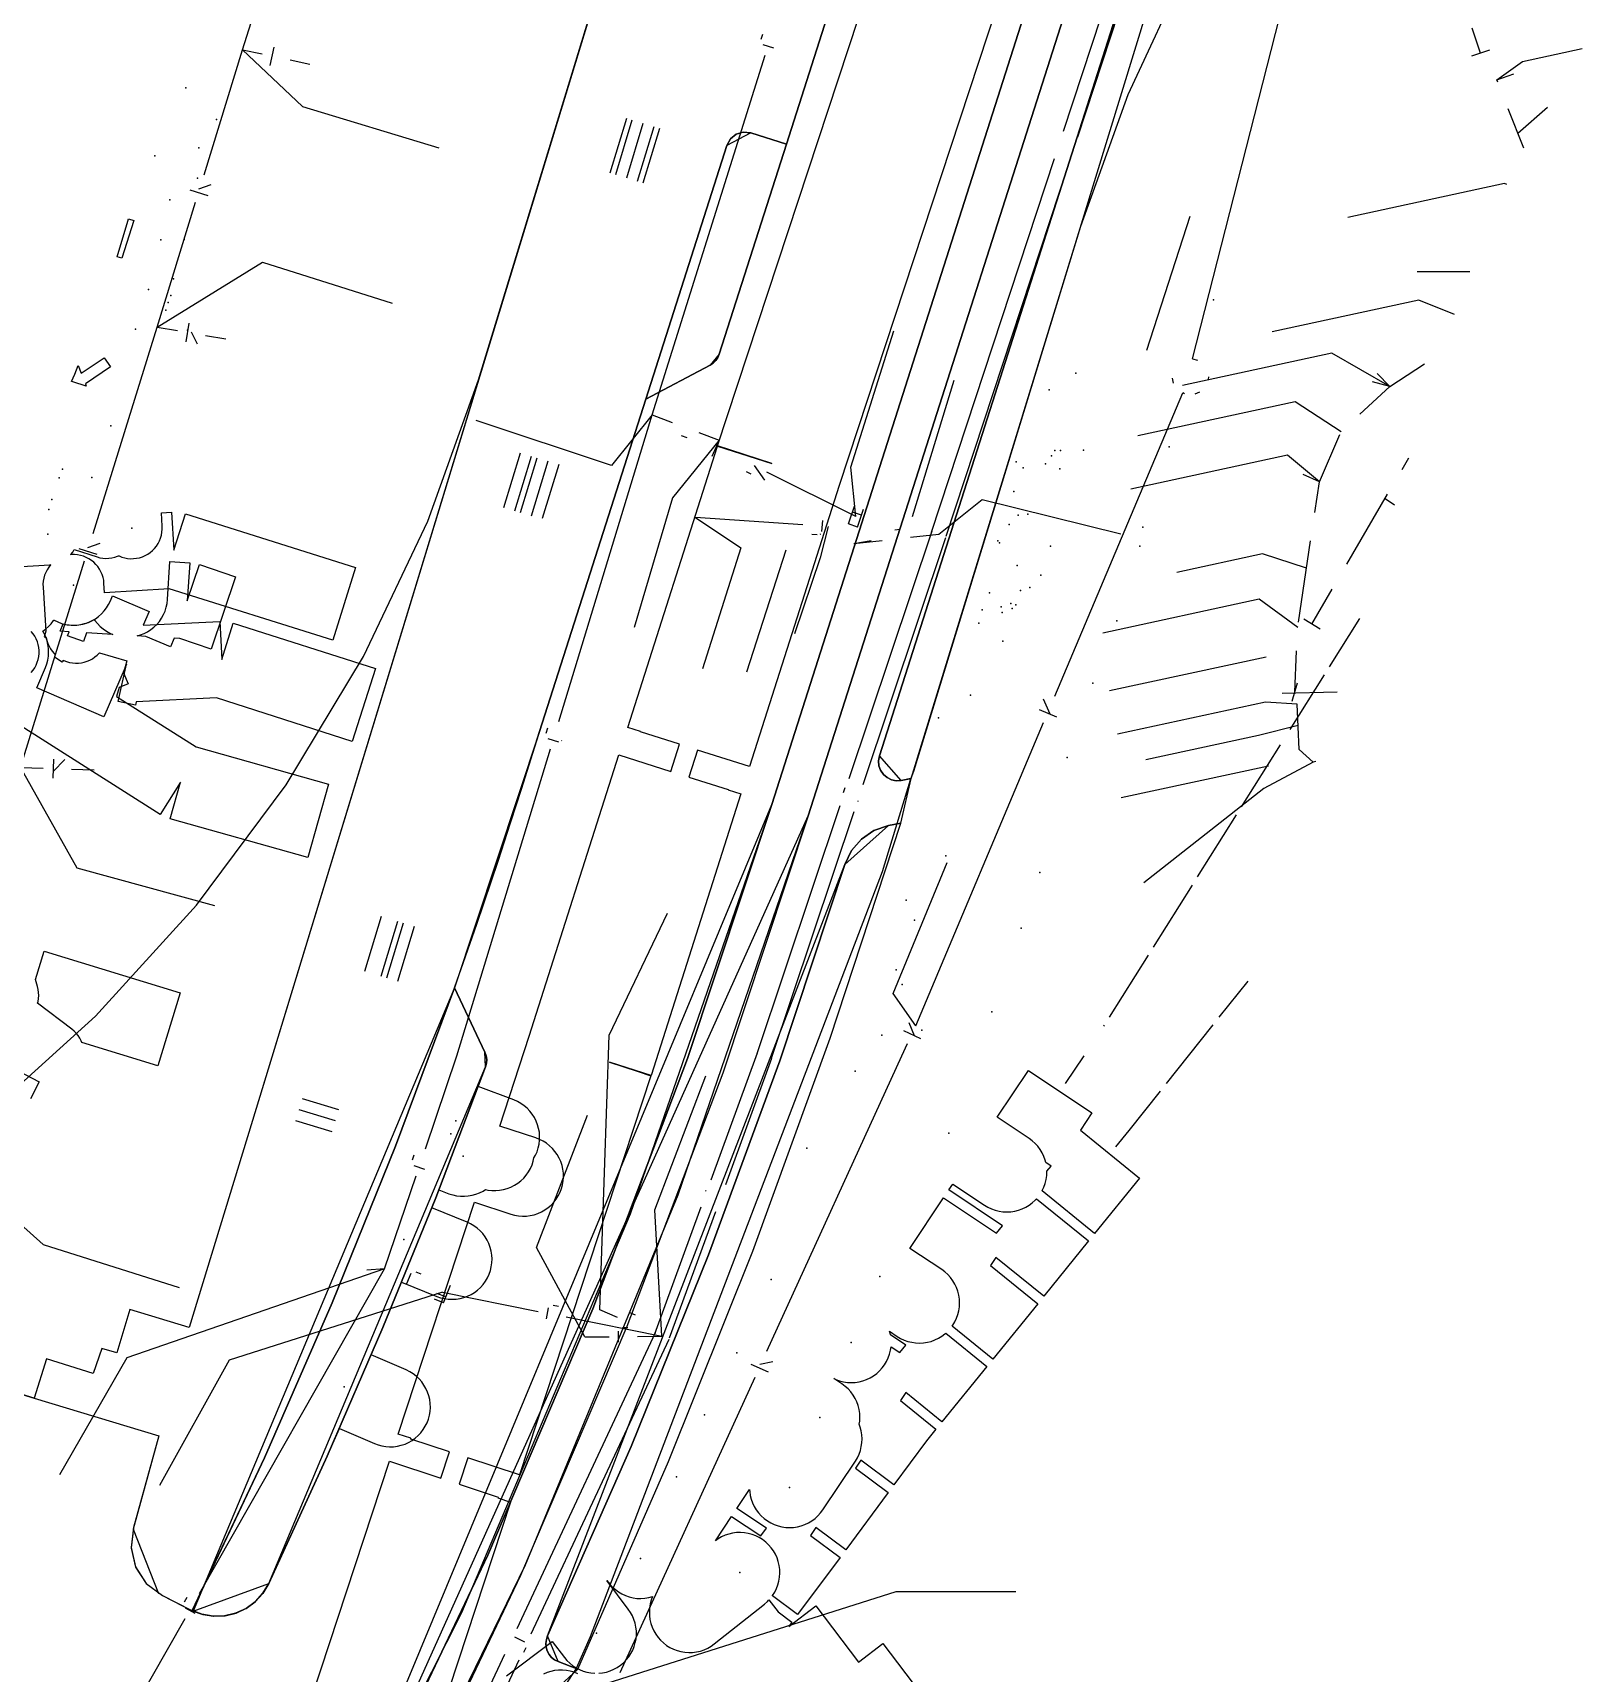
# Model space of a CAD drawing. Header units: metres. Extents: x -3782 to -2031, y 18790 to 19846.
# Drawn here: x -2180.8 to -2099.6, y 18967.6 to 19053.6 of the extents above; entities that cross this region are included whole.
import ezdxf

# ---------------------------------------------------------------- set-up
doc = ezdxf.new("R2010")
doc.units = ezdxf.units.M
for name, color, linetype in [('BOUNDARY', 7, 'Continuous'), ('CURB', 7, 'Continuous'), ('ELECTR_CABLE', 7, 'Continuous'), ('GAS', 7, 'Continuous'), ('GRASS', 7, 'Continuous'), ('GROUND', 7, 'Continuous'), ('HEAT', 7, 'Continuous'), ('ROAD', 7, 'Continuous'), ('SEWER', 7, 'Continuous'), ('SIDEWALK_PATH', 7, 'Continuous'), ('TREE', 7, 'Continuous'), ('WATER_PIPELINE', 7, 'Continuous')]:
    doc.layers.add(name, color=color, linetype=linetype)

msp = doc.modelspace()

# ---------------------------------------------------------------- linework, layer by layer
at = {"layer": 'BOUNDARY'}
for points in [[(-2201.227, 18966.322), (-2201.503, 18974.195), (-2201.52, 18974.398), (-2201.126, 18976.281), (-2198.765, 18985.338), (-2198.195, 18987.156), (-2196.37, 18988.126), (-2189.622, 18992.15), (-2183.302, 18996.817), (-2177.47, 19002.081), (-2172.182, 19007.892), (-2167.489, 19014.193), (-2163.438, 19020.925), (-2160.066, 19028.021), (-2157.406, 19035.414), (-2148.479, 19064.667)], [(-2120.292, 19057.011), (-2123.386, 19050.358), (-2125.857, 19043.45), (-2134.617, 19014.898), (-2134.784, 19014.434), (-2136.251, 19009.632), (-2151.561, 18969.554), (-2152.285, 18967.89), (-2152.91, 18966.963)]]:
    msp.add_lwpolyline(points, dxfattribs=at)
at = {"layer": 'CURB'}
for points in [[(-2166.608, 18954.059), (-2142.045, 19013.167), (-2124.015, 19069.583)], [(-2174.459, 18936.192), (-2140.137, 19012.567), (-2122.098, 19069.01)], [(-2134.73, 19014.531), (-2135.257, 19014.428), (-2136.402, 19015.713), (-2120.391, 19065.812), (-2117.33, 19069.366), (-2115.953, 19068.826), (-2115.853, 19068.563)], [(-2135.184, 19066.825), (-2141.273, 19047.774)], [(-2150.507, 19046.261), (-2149.638, 19049.133)], [(-2150.22, 19046.175), (-2149.351, 19049.046)], [(-2149.645, 19046.001), (-2148.776, 19048.872)], [(-2149.071, 19045.827), (-2148.202, 19048.698)], [(-2148.784, 19045.74), (-2147.915, 19048.611)], [(-2141.273, 19047.774), (-2143.143, 19048.355), (-2144.392, 19047.704), (-2148.641, 19034.41)], [(-2141.273, 19047.774), (-2144.791, 19036.766), (-2145.277, 19036.186), (-2148.641, 19034.41)], [(-2148.641, 19034.41), (-2154.209, 19016.988), (-2158.671, 19003.566)], [(-2155.218, 19031.582), (-2156.093, 19028.712)], [(-2154.644, 19031.41), (-2155.518, 19028.54)], [(-2154.356, 19031.323), (-2155.231, 19028.454)], [(-2153.782, 19031.15), (-2154.656, 19028.282)], [(-2153.208, 19030.975), (-2154.066, 19028.161)], [(-2152.21, 18967.854), (-2153.24, 18968.254), (-2153.786, 18969.603), (-2138.207, 19010.023), (-2135.928, 19012.065), (-2135.271, 19012.195)], [(-2163.364, 19004.44), (-2162.489, 19007.315)], [(-2162.503, 19004.178), (-2161.628, 19007.052)], [(-2162.217, 19004.091), (-2161.341, 19006.965)], [(-2161.643, 19003.916), (-2160.767, 19006.79)], [(-2158.671, 19003.566), (-2172.359, 18970.897)], [(-2168.397, 18972.342), (-2157.037, 18999.418), (-2157.072, 19000.192), (-2158.671, 19003.566)], [(-2166.653, 18997.764), (-2164.74, 18997.181)], [(-2167.003, 18996.616), (-2165.09, 18996.033)], [(-2166.828, 18997.19), (-2164.915, 18996.607)], [(-2180.7, 18982.061), (-2174.16, 18980.081)], [(-2174.16, 18980.081), (-2175.509, 18975.186), (-2174.174, 18971.824)], [(-2172.359, 18970.897), (-2168.397, 18972.342)]]:
    msp.add_lwpolyline(points, dxfattribs=at)
at = {"layer": 'ELECTR_CABLE'}
for points in [[(-2104.906, 19052.53), (-2105.338, 19053.841)], [(-2104.431, 19052.686), (-2105.381, 19052.374)], [(-2102.699, 19052.107), (-2099.576, 19052.781)], [(-2104.041, 19051.138), (-2102.699, 19052.107)], [(-2104.041, 19051.138), (-2103.165, 19051.462)], [(-2103.995, 19051.021), (-2104.041, 19051.138)], [(-2102.634, 19047.552), (-2103.447, 19049.625)], [(-2102.942, 19048.337), (-2101.4, 19049.71)], [(-2103.643, 19045.704), (-2111.85, 19043.93)], [(-2103.518, 19045.651), (-2103.643, 19045.704)], [(-2105.467, 19041.07), (-2108.226, 19041.07)], [(-2108.135, 19039.59), (-2115.822, 19037.929)], [(-2106.264, 19038.844), (-2108.135, 19039.59)], [(-2112.69, 19036.821), (-2120.516, 19035.13)], [(-2109.662, 19035.078), (-2112.69, 19036.821)], [(-2109.662, 19035.078), (-2107.834, 19036.258)], [(-2109.662, 19035.078), (-2110.567, 19035.31)], [(-2109.662, 19035.078), (-2110.317, 19035.744)], [(-2111.231, 19033.613), (-2109.662, 19035.078)], [(-2114.609, 19034.26), (-2122.865, 19032.477)], [(-2112.206, 19032.703), (-2114.609, 19034.26)], [(-2113.349, 19030.08), (-2112.272, 19032.551)], [(-2115.016, 19031.467), (-2123.223, 19029.694)], [(-2113.349, 19030.08), (-2115.016, 19031.467)], [(-2109.014, 19030.72), (-2108.653, 19031.34)], [(-2113.349, 19030.08), (-2114.201, 19030.464)], [(-2113.588, 19028.471), (-2113.349, 19030.08)], [(-2111.914, 19025.753), (-2109.771, 19029.425)], [(-2109.897, 19029.208), (-2109.409, 19028.875)], [(-2114.444, 19022.713), (-2113.809, 19026.987)], [(-2116.332, 19026.301), (-2120.824, 19025.33)], [(-2114.022, 19025.555), (-2116.332, 19026.301)], [(-2113.741, 19022.622), (-2112.67, 19024.458)], [(-2116.495, 19023.919), (-2124.702, 19022.146)], [(-2114.485, 19022.437), (-2116.495, 19023.919)], [(-2113.315, 19022.361), (-2114.168, 19022.883)], [(-2111.238, 19022.915), (-2112.826, 19020.386)], [(-2116.129, 19020.893), (-2124.343, 19019.119)], [(-2114.631, 19019.058), (-2114.538, 19021.217)], [(-2113.092, 19019.963), (-2114.89, 19017.099)], [(-2112.423, 19019.051), (-2115.298, 19018.975)], [(-2114.768, 19018.577), (-2114.494, 19019.539)], [(-2116.163, 19018.533), (-2123.926, 19016.855)], [(-2114.503, 19018.425), (-2116.163, 19018.533)], [(-2114.409, 19016.048), (-2114.503, 19018.425)], [(-2114.459, 19017.3), (-2116.544, 19016.777)], [(-2116.544, 19016.777), (-2122.443, 19015.503)], [(-2115.398, 19016.291), (-2117.439, 19013.042)], [(-2113.669, 19015.387), (-2114.409, 19016.048)], [(-2113.539, 19015.415), (-2113.669, 19015.387)], [(-2116.012, 19015.181), (-2123.735, 19013.512)], [(-2113.669, 19015.387), (-2116.251, 19014.01)], [(-2116.251, 19014.01), (-2122.539, 19009.054)], [(-2117.705, 19012.619), (-2119.745, 19009.37)], [(-2120.011, 19008.946), (-2122.052, 19005.697)], [(-2122.318, 19005.274), (-2124.358, 19002.025)], [(-2118.597, 19002.016), (-2117.085, 19003.915)], [(-2124.624, 19001.602), (-2124.651, 19001.559)], [(-2120.203, 19000), (-2118.909, 19001.625)], [(-2126.652, 18998.539), (-2125.68, 19000)], [(-2121.366, 18998.539), (-2120.203, 19000)], [(-2123.321, 18996.084), (-2121.677, 18998.148)], [(-2124.012, 18995.233), (-2123.321, 18996.084)], [(-2151.111, 18967.642), (-2150.906, 18967.665), (-2150.705, 18967.707), (-2150.508, 18967.768), (-2150.318, 18967.849), (-2150.137, 18967.948), (-2149.967, 18968.064), (-2149.809, 18968.196), (-2149.665, 18968.343), (-2149.536, 18968.504), (-2149.423, 18968.676), (-2149.327, 18968.859), (-2149.25, 18969.05), (-2149.192, 18969.248), (-2149.154, 18969.45), (-2149.136, 18969.655), (-2149.137, 18969.861), (-2149.16, 18970.066), (-2149.202, 18970.268), (-2149.263, 18970.465), (-2149.344, 18970.654), (-2149.443, 18970.835), (-2149.559, 18971.006), (-2150.691, 18972.502), (-2150.532, 18972.312), (-2150.392, 18972.161), (-2150.237, 18972.024), (-2150.071, 18971.903), (-2149.893, 18971.799), (-2149.706, 18971.713), (-2149.511, 18971.645), (-2149.311, 18971.597), (-2149.106, 18971.569), (-2148.9, 18971.561), (-2148.695, 18971.573), (-2148.491, 18971.605), (-2148.292, 18971.658), (-2148.286, 18971.66), (-2148.356, 18971.473), (-2148.41, 18971.274), (-2148.443, 18971.07), (-2148.457, 18970.865), (-2148.451, 18970.659), (-2148.424, 18970.455), (-2148.377, 18970.254), (-2148.311, 18970.059), (-2148.226, 18969.871), (-2148.123, 18969.692), (-2148.003, 18969.525), (-2147.868, 18969.37), (-2147.717, 18969.229), (-2147.554, 18969.103), (-2147.379, 18968.994), (-2147.194, 18968.903), (-2147.001, 18968.83), (-2146.802, 18968.776), (-2146.599, 18968.743), (-2146.394, 18968.729), (-2146.188, 18968.736), (-2145.983, 18968.762), (-2145.782, 18968.809), (-2145.587, 18968.875), (-2145.399, 18968.96), (-2145.221, 18969.063), (-2145.053, 18969.183), (-2142.417, 18971.272), (-2142.262, 18971.408), (-2142.189, 18971.485), (-2141.715, 18970.858), (-2140.983, 18970.316), (-2141.142, 18970.101), (-2139.728, 18971.171), (-2137.501, 18968.228), (-2136.218, 18969.199), (-2132.277, 18963.989)], [(-2155.934, 18967.501), (-2153.543, 18969.31), (-2152.909, 18968.472), (-2152.777, 18968.314), (-2152.63, 18968.17), (-2152.469, 18968.04), (-2152.297, 18967.928), (-2152.114, 18967.832), (-2151.923, 18967.755), (-2151.725, 18967.697), (-2151.523, 18967.659), (-2151.317, 18967.64)], [(-2152.211, 18967.617), (-2152.402, 18967.694), (-2152.6, 18967.752), (-2152.802, 18967.79), (-2153.008, 18967.808), (-2153.214, 18967.806), (-2153.419, 18967.784), (-2153.62, 18967.742), (-2153.817, 18967.68), (-2154.007, 18967.6)]]:
    msp.add_lwpolyline(points, dxfattribs=at)
for points in [[(-2172.543, 19025.838), (-2172.667, 19023.842), (-2172.029, 19025.738), (-2170.149, 19025.105), (-2171.424, 19021.314), (-2173.054, 19021.862), (-2173.36, 19021.881), (-2173.546, 19021.435), (-2174.839, 19021.973), (-2175.292, 19022.001), (-2175.122, 19022.05), (-2174.931, 19022.127), (-2174.748, 19022.221), (-2174.575, 19022.334), (-2174.414, 19022.462), (-2174.266, 19022.606), (-2174.133, 19022.764), (-2174.017, 19022.934), (-2173.917, 19023.114), (-2173.836, 19023.303), (-2173.774, 19023.5), (-2173.731, 19023.701), (-2173.708, 19023.906), (-2173.584, 19025.902)], [(-2177.941, 19022.166), (-2178.108, 19021.709), (-2178.937, 19022.013), (-2178.86, 19022.223), (-2179.323, 19022.251), (-2179.168, 19022.631), (-2179.166, 19022.63), (-2178.965, 19022.588), (-2178.76, 19022.565), (-2178.554, 19022.562), (-2178.349, 19022.58), (-2178.146, 19022.617), (-2177.948, 19022.675), (-2177.757, 19022.751), (-2177.574, 19022.846), (-2177.544, 19022.865), (-2177.507, 19022.807), (-2177.378, 19022.646), (-2177.234, 19022.499), (-2177.077, 19022.366), (-2176.907, 19022.249), (-2176.726, 19022.15), (-2176.564, 19022.08)], [(-2127.406, 18994.223), (-2127.686, 18994.409), (-2127.717, 18994.533), (-2127.787, 18994.727), (-2127.876, 18994.913), (-2127.982, 18995.09), (-2128.105, 18995.255), (-2128.244, 18995.407), (-2128.396, 18995.546), (-2128.562, 18995.668), (-2130.227, 18996.776), (-2128.594, 18999.231), (-2125.264, 18997.015), (-2125.873, 18996.099), (-2122.773, 18993.585), (-2125.126, 18990.685), (-2127.881, 18992.919), (-2127.872, 18992.933), (-2127.784, 18993.12), (-2127.715, 18993.314), (-2127.665, 18993.514), (-2127.636, 18993.718), (-2127.626, 18993.924), (-2127.627, 18993.95)], [(-2133.038, 18992.553), (-2130.26, 18990.705), (-2129.944, 18991.095), (-2132.761, 18992.97), (-2132.554, 18993.28), (-2130.889, 18992.172), (-2130.713, 18992.066), (-2130.526, 18991.978), (-2130.332, 18991.909), (-2130.132, 18991.86), (-2129.928, 18991.83), (-2129.722, 18991.82), (-2129.516, 18991.83), (-2129.313, 18991.861), (-2129.113, 18991.911), (-2128.919, 18991.981), (-2128.733, 18992.07), (-2128.556, 18992.176), (-2128.391, 18992.299), (-2128.238, 18992.438), (-2128.172, 18992.511), (-2125.441, 18990.296), (-2127.793, 18987.396), (-2130.308, 18989.436), (-2130.586, 18989.017), (-2128.108, 18987.008), (-2130.461, 18984.107), (-2132.589, 18985.833), (-2132.553, 18985.881), (-2132.448, 18986.058), (-2132.36, 18986.245), (-2132.291, 18986.439), (-2132.241, 18986.639), (-2132.211, 18986.843), (-2132.202, 18987.049), (-2132.212, 18987.254), (-2132.243, 18987.458), (-2132.293, 18987.658), (-2132.363, 18987.852), (-2132.452, 18988.038), (-2132.558, 18988.215), (-2132.681, 18988.38), (-2132.82, 18988.532), (-2132.973, 18988.67), (-2133.138, 18988.793), (-2134.803, 18989.901)], [(-2144.147, 18975.86), (-2142.611, 18974.837), (-2142.312, 18975.239), (-2143.87, 18976.276), (-2143.203, 18977.278), (-2143.197, 18977.166), (-2143.167, 18976.962), (-2143.116, 18976.762), (-2143.047, 18976.569), (-2142.958, 18976.382), (-2142.852, 18976.206), (-2142.729, 18976.041), (-2142.59, 18975.888), (-2142.437, 18975.75), (-2142.271, 18975.628), (-2142.094, 18975.522), (-2141.908, 18975.434), (-2141.714, 18975.365), (-2141.514, 18975.315), (-2141.31, 18975.286), (-2141.104, 18975.276), (-2140.898, 18975.286), (-2140.694, 18975.317), (-2140.495, 18975.367), (-2140.301, 18975.437), (-2140.114, 18975.526), (-2139.938, 18975.632), (-2139.773, 18975.755), (-2139.62, 18975.894), (-2139.482, 18976.047), (-2139.36, 18976.212), (-2137.662, 18978.764), (-2137.556, 18978.94), (-2137.468, 18979.127), (-2137.399, 18979.321), (-2137.35, 18979.521), (-2137.32, 18979.725), (-2137.31, 18979.931), (-2137.321, 18980.137), (-2137.351, 18980.34), (-2137.402, 18980.54), (-2137.458, 18980.697), (-2137.436, 18980.851), (-2137.426, 18981.056), (-2137.436, 18981.262), (-2137.467, 18981.466), (-2137.517, 18981.666), (-2137.587, 18981.86), (-2137.676, 18982.046), (-2137.782, 18982.223), (-2137.905, 18982.388), (-2138.044, 18982.54), (-2138.196, 18982.678), (-2138.362, 18982.801), (-2138.787, 18983.083), (-2138.68, 18983.033), (-2138.486, 18982.964), (-2138.286, 18982.914), (-2138.082, 18982.885), (-2137.876, 18982.875), (-2137.67, 18982.885), (-2137.467, 18982.916), (-2137.267, 18982.966), (-2137.073, 18983.036), (-2136.887, 18983.125), (-2136.71, 18983.231), (-2136.545, 18983.354), (-2136.392, 18983.492), (-2136.254, 18983.645), (-2136.132, 18983.811), (-2136.026, 18983.988), (-2135.938, 18984.175), (-2135.869, 18984.369), (-2135.82, 18984.569), (-2135.793, 18984.752), (-2135.335, 18984.447), (-2135.019, 18984.838), (-2135.818, 18985.369), (-2135.821, 18985.388), (-2135.865, 18985.562), (-2135.465, 18985.296), (-2135.288, 18985.191), (-2135.102, 18985.103), (-2134.907, 18985.034), (-2134.707, 18984.984), (-2134.503, 18984.954), (-2134.298, 18984.945), (-2134.092, 18984.955), (-2133.888, 18984.986), (-2133.688, 18985.036), (-2133.494, 18985.106), (-2133.308, 18985.194), (-2133.132, 18985.301), (-2132.966, 18985.424), (-2132.924, 18985.462), (-2130.776, 18983.719), (-2133.128, 18980.818), (-2135.021, 18982.354), (-2135.299, 18981.936), (-2133.443, 18980.43), (-2133.93, 18979.83), (-2135.642, 18977.521), (-2137.38, 18978.809), (-2137.657, 18978.392), (-2135.94, 18977.119), (-2138.164, 18974.119), (-2139.729, 18975.279), (-2140.006, 18974.863), (-2138.462, 18973.717), (-2140.686, 18970.717), (-2142.011, 18971.7), (-2141.995, 18971.721), (-2141.886, 18971.896), (-2141.795, 18972.081), (-2141.722, 18972.274), (-2141.669, 18972.473), (-2141.635, 18972.676), (-2141.621, 18972.882), (-2141.628, 18973.088), (-2141.654, 18973.292), (-2141.701, 18973.493), (-2141.767, 18973.688), (-2141.852, 18973.876), (-2141.955, 18974.054), (-2142.075, 18974.222), (-2142.211, 18974.377), (-2142.361, 18974.518), (-2142.524, 18974.644), (-2142.699, 18974.753), (-2142.884, 18974.844), (-2143.077, 18974.917), (-2143.276, 18974.97), (-2143.479, 18975.004), (-2143.685, 18975.017), (-2143.891, 18975.011), (-2144.095, 18974.984), (-2144.296, 18974.938), (-2144.491, 18974.871), (-2144.679, 18974.787), (-2144.857, 18974.684), (-2144.996, 18974.585)]]:
    msp.add_lwpolyline(points, close=True, dxfattribs=at)
at = {"layer": 'GAS'}
for points in [[(-2175.777, 19043.739), (-2175.741, 19043.852), (-2175.462, 19043.764), (-2176.09, 19041.792), (-2176.346, 19041.873)], [(-2178.553, 19035.716), (-2178.386, 19036.179), (-2178.223, 19035.76), (-2177.016, 19036.571), (-2176.695, 19036.093), (-2178.009, 19035.21), (-2177.963, 19035.092), (-2178.674, 19035.318), (-2178.734, 19035.334)], [(-2173.492, 19028.49), (-2173.368, 19026.494), (-2172.767, 19028.402), (-2163.848, 19025.594), (-2165.049, 19021.779), (-2173.614, 19024.475), (-2177.002, 19024.264), (-2177.033, 19024.76), (-2177.05, 19024.916), (-2177.083, 19025.07), (-2177.131, 19025.219), (-2177.192, 19025.364), (-2177.268, 19025.501), (-2177.357, 19025.63), (-2177.458, 19025.751), (-2177.571, 19025.86), (-2177.693, 19025.958), (-2177.825, 19026.044), (-2177.965, 19026.116), (-2178.11, 19026.174), (-2178.261, 19026.218), (-2178.416, 19026.246), (-2178.572, 19026.26), (-2178.729, 19026.258), (-2178.792, 19026.251), (-2178.771, 19026.272), (-2178.673, 19026.395), (-2178.592, 19026.521), (-2177.395, 19026.14), (-2177.244, 19026.1), (-2177.089, 19026.075), (-2176.932, 19026.065), (-2176.775, 19026.071), (-2176.619, 19026.092), (-2176.467, 19026.128), (-2176.318, 19026.179), (-2176.266, 19026.203), (-2176.245, 19026.192), (-2176.099, 19026.133), (-2175.949, 19026.09), (-2175.794, 19026.061), (-2175.638, 19026.048), (-2175.481, 19026.05), (-2175.325, 19026.067), (-2175.171, 19026.1), (-2175.021, 19026.147), (-2174.877, 19026.209), (-2174.74, 19026.285), (-2174.61, 19026.374), (-2174.49, 19026.475), (-2174.381, 19026.588), (-2174.283, 19026.71), (-2174.197, 19026.842), (-2174.125, 19026.982), (-2174.067, 19027.127), (-2174.023, 19027.278), (-2173.994, 19027.433), (-2173.981, 19027.589), (-2173.983, 19027.746), (-2174.027, 19028.457)], [(-2180.168, 19005.474), (-2173.042, 19003.302), (-2174.209, 18999.476), (-2178.193, 19000.69), (-2178.232, 19000.786), (-2178.304, 19000.926), (-2178.39, 19001.057), (-2178.488, 19001.179), (-2178.598, 19001.292), (-2178.718, 19001.393), (-2180.514, 19002.754), (-2180.488, 19002.851), (-2180.463, 19003.006), (-2180.453, 19003.163), (-2180.459, 19003.32), (-2180.48, 19003.476), (-2180.516, 19003.628), (-2180.62, 19003.99)]]:
    msp.add_lwpolyline(points, close=True, dxfattribs=at)
for points in [[(-2183.093, 19025.528), (-2179.87, 19025.733), (-2179.81, 19025.74), (-2179.829, 19025.72), (-2179.927, 19025.597), (-2180.013, 19025.466), (-2180.085, 19025.326), (-2180.143, 19025.18), (-2180.187, 19025.029), (-2180.215, 19024.875), (-2180.229, 19024.719), (-2180.227, 19024.562), (-2180.083, 19022.243), (-2180.163, 19021.952), (-2180.055, 19021.921), (-2180.055, 19021.914), (-2180.022, 19021.76), (-2179.974, 19021.611), (-2179.913, 19021.466), (-2179.837, 19021.329), (-2179.748, 19021.199), (-2179.647, 19021.079), (-2179.596, 19021.03), (-2179.632, 19020.907), (-2179.222, 19020.646), (-2179.178, 19020.677), (-2179.164, 19020.726), (-2179.14, 19020.714), (-2178.995, 19020.656), (-2178.844, 19020.612), (-2178.689, 19020.583), (-2178.533, 19020.57), (-2178.376, 19020.572), (-2178.22, 19020.59), (-2178.066, 19020.622), (-2177.917, 19020.67), (-2177.772, 19020.732), (-2177.635, 19020.807), (-2177.505, 19020.896), (-2177.385, 19020.998), (-2177.276, 19021.11), (-2177.27, 19021.117), (-2175.833, 19020.703), (-2176.015, 19020.073), (-2175.769, 19019.488), (-2176.24, 19019.29), (-2176.372, 19018.833), (-2172.199, 19016.18), (-2165.266, 19014.24), (-2166.344, 19010.388), (-2173.561, 19012.407), (-2173.022, 19014.333), (-2174.096, 19012.646), (-2181.755, 19017.516)], [(-2180.852, 19020.085), (-2180.752, 19020.206), (-2180.664, 19020.336), (-2180.589, 19020.474), (-2180.528, 19020.619), (-2180.482, 19020.769), (-2180.45, 19020.923), (-2180.434, 19021.079), (-2180.433, 19021.236), (-2180.448, 19021.392), (-2180.478, 19021.546), (-2180.523, 19021.697), (-2180.582, 19021.842), (-2180.655, 19021.981), (-2180.742, 19022.112), (-2180.841, 19022.234)], [(-2182.197, 18999.56), (-2180.422, 18998.638), (-2180.884, 18997.75)]]:
    msp.add_lwpolyline(points, dxfattribs=at)
at = {"layer": 'GRASS'}
for points in [[(-2124.011, 19069.596), (-2142.045, 19013.167), (-2149.454, 18991.7), (-2158.295, 18970.81), (-2168.534, 18950.57)], [(-2164.13, 18954.468), (-2154.951, 18973.325), (-2146.945, 18992.709), (-2140.137, 19012.567), (-2122.098, 19069.01)], [(-2120.391, 19065.812), (-2136.402, 19015.713), (-2136.448, 19015.457), (-2136.427, 19015.201), (-2136.342, 19014.959), (-2136.196, 19014.744), (-2135.999, 19014.573), (-2135.768, 19014.461), (-2135.517, 19014.411), (-2135.257, 19014.428), (-2134.73, 19014.531), (-2119.541, 19064.038)]]:
    msp.add_lwpolyline(points, dxfattribs=at)
for points in [[(-2141.273, 19047.774), (-2143.143, 19048.355), (-2143.536, 19048.395), (-2143.902, 19048.286), (-2144.2, 19048.049), (-2144.392, 19047.704), (-2148.641, 19034.41), (-2145.277, 19036.186), (-2145.114, 19036.293), (-2144.977, 19036.428), (-2144.868, 19036.587), (-2144.791, 19036.766)], [(-2135.271, 19012.195), (-2135.928, 19012.065), (-2136.691, 19011.804), (-2137.347, 19011.357), (-2137.863, 19010.754), (-2138.207, 19010.023), (-2141.623, 18999.738), (-2145.36, 18989.568), (-2149.416, 18979.521), (-2153.786, 18969.603), (-2153.852, 18969.41), (-2153.877, 18969.209), (-2153.861, 18969.007), (-2153.804, 18968.811), (-2153.709, 18968.63), (-2153.58, 18968.474), (-2153.422, 18968.347), (-2153.24, 18968.254), (-2152.21, 18967.854), (-2147.453, 18978.735), (-2143.042, 18989.758), (-2138.981, 19000.914)], [(-2157.037, 18999.418), (-2156.987, 18999.611), (-2156.976, 18999.809), (-2157.005, 19000.004), (-2157.072, 19000.192), (-2158.671, 19003.566), (-2161.754, 18995.259), (-2165.074, 18987.047), (-2168.627, 18978.933), (-2172.413, 18970.922), (-2171.855, 18970.718), (-2171.274, 18970.629), (-2170.686, 18970.654), (-2170.11, 18970.796), (-2169.572, 18971.048), (-2169.099, 18971.398), (-2168.703, 18971.833), (-2168.397, 18972.342), (-2165.332, 18979.015), (-2162.416, 18985.754), (-2159.651, 18992.556)]]:
    msp.add_lwpolyline(points, close=True, dxfattribs=at)
at = {"layer": 'GROUND'}
for points in [[(-2162.941, 18961.165), (-2156.915, 18973.834), (-2151.419, 18986.734), (-2146.46, 18999.851), (-2142.045, 19013.167), (-2124.011, 19069.596)], [(-2122.098, 19069.01), (-2140.137, 19012.567), (-2144.609, 18999.089), (-2149.634, 18985.813), (-2155.206, 18972.758), (-2161.318, 18959.939)], [(-2120.292, 19057.011), (-2123.386, 19050.358), (-2125.857, 19043.45), (-2134.617, 19014.898), (-2134.751, 19014.527), (-2135.257, 19014.428), (-2135.517, 19014.411), (-2135.768, 19014.461), (-2135.999, 19014.573), (-2136.196, 19014.744), (-2136.342, 19014.959), (-2136.427, 19015.201), (-2136.448, 19015.457), (-2136.402, 19015.713), (-2120.391, 19065.812)], [(-2183.302, 18996.817), (-2177.47, 19002.081), (-2172.182, 19007.892), (-2167.489, 19014.193), (-2163.438, 19020.925), (-2160.066, 19028.021), (-2157.406, 19035.414), (-2169.056, 18997.242), (-2172.563, 18985.757), (-2175.683, 18986.711), (-2176.368, 18984.442), (-2177.143, 18984.659), (-2177.605, 18983.359), (-2180.053, 18984.126), (-2180.694, 18982.059), (-2183.149, 18982.814)]]:
    msp.add_lwpolyline(points, dxfattribs=at)
for points in [[(-2144.791, 19036.766), (-2144.868, 19036.587), (-2144.977, 19036.428), (-2145.114, 19036.293), (-2145.277, 19036.186), (-2148.641, 19034.41), (-2144.392, 19047.704), (-2144.2, 19048.049), (-2143.902, 19048.286), (-2143.536, 19048.395), (-2143.143, 19048.355), (-2141.273, 19047.774)], [(-2136.251, 19009.632), (-2151.561, 18969.554), (-2152.285, 18967.89), (-2152.289, 18967.884), (-2153.24, 18968.254), (-2153.422, 18968.347), (-2153.58, 18968.474), (-2153.709, 18968.63), (-2153.804, 18968.811), (-2153.861, 18969.007), (-2153.877, 18969.209), (-2153.852, 18969.41), (-2153.786, 18969.603), (-2149.416, 18979.521), (-2145.36, 18989.568), (-2141.623, 18999.738), (-2138.207, 19010.023), (-2137.863, 19010.754), (-2137.347, 19011.357), (-2136.691, 19011.804), (-2135.928, 19012.065), (-2135.481, 19012.154)], [(-2157.072, 19000.192), (-2157.005, 19000.004), (-2156.976, 18999.809), (-2156.987, 18999.611), (-2157.037, 18999.418), (-2159.651, 18992.556), (-2162.416, 18985.754), (-2165.332, 18979.015), (-2168.397, 18972.342), (-2168.708, 18971.827), (-2169.11, 18971.388), (-2169.591, 18971.037), (-2170.138, 18970.786), (-2170.723, 18970.649), (-2171.318, 18970.632), (-2171.905, 18970.732), (-2172.411, 18970.927), (-2168.627, 18978.933), (-2165.074, 18987.047), (-2161.754, 18995.259), (-2158.671, 19003.566)]]:
    msp.add_lwpolyline(points, close=True, dxfattribs=at)
at = {"layer": 'HEAT'}
msp.add_lwpolyline([(-2174.977, 19022.567), (-2170.963, 19022.763), (-2170.865, 19020.765), (-2170.256, 19022.67), (-2162.806, 19020.285), (-2164.025, 19016.475), (-2171.13, 19018.75), (-2175.344, 19018.544), (-2175.385, 19018.365), (-2176.296, 19018.57), (-2175.855, 19020.521), (-2175.931, 19020.345), (-2177.04, 19017.765), (-2180.558, 19019.276), (-2180.102, 19020.337), (-2180.03, 19020.53), (-2179.978, 19020.729), (-2179.945, 19020.933), (-2179.932, 19021.138), (-2179.939, 19021.344), (-2179.967, 19021.548), (-2180.014, 19021.749), (-2180.081, 19021.944), (-2180.167, 19022.131), (-2180.236, 19022.251), (-2180.094, 19022.353), (-2179.939, 19022.49), (-2179.799, 19022.641), (-2179.674, 19022.804), (-2179.658, 19022.831), (-2179.644, 19022.822), (-2179.459, 19022.731), (-2179.266, 19022.659), (-2179.066, 19022.607), (-2178.863, 19022.574), (-2178.657, 19022.561), (-2178.451, 19022.568), (-2178.247, 19022.596), (-2178.047, 19022.643), (-2177.852, 19022.71), (-2177.664, 19022.796), (-2177.486, 19022.9), (-2177.319, 19023.02), (-2177.164, 19023.157), (-2177.024, 19023.308), (-2176.899, 19023.471), (-2176.791, 19023.647), (-2176.7, 19023.832), (-2176.585, 19024.1), (-2174.671, 19023.278)], close=True, dxfattribs=at)
at = {"layer": 'ROAD'}
for points in [[(-2124.011, 19069.596), (-2142.045, 19013.167), (-2146.46, 18999.851), (-2151.419, 18986.735), (-2156.915, 18973.834), (-2162.941, 18961.165)], [(-2183.149, 18982.814), (-2180.694, 18982.059), (-2174.161, 18980.081), (-2174.16, 18980.081), (-2174.16, 18980.08), (-2175.49, 18975.256), (-2175.49, 18975.254), (-2175.612, 18974.209), (-2175.612, 18974.205), (-2175.376, 18973.21), (-2175.374, 18973.207), (-2174.817, 18972.35), (-2174.815, 18972.347), (-2173.975, 18971.714), (-2173.973, 18971.713), (-2172.467, 18970.949), (-2172.466, 18970.949), (-2171.906, 18970.732), (-2171.904, 18970.732), (-2171.319, 18970.632), (-2171.318, 18970.632), (-2170.724, 18970.649), (-2170.722, 18970.65), (-2170.139, 18970.786), (-2170.137, 18970.787), (-2169.592, 18971.037), (-2169.59, 18971.038), (-2169.111, 18971.387), (-2169.109, 18971.389), (-2168.708, 18971.826), (-2168.707, 18971.828), (-2168.398, 18972.341), (-2168.397, 18972.342), (-2165.332, 18979.015), (-2164.7, 18980.474), (-2162.865, 18979.68), (-2162.672, 18979.607), (-2162.473, 18979.554), (-2162.27, 18979.521), (-2162.064, 18979.507), (-2161.858, 18979.514), (-2161.654, 18979.541), (-2161.453, 18979.588), (-2161.258, 18979.655), (-2161.07, 18979.74), (-2160.892, 18979.843), (-2160.724, 18979.963), (-2160.57, 18980.099), (-2160.429, 18980.25), (-2160.303, 18980.413), (-2160.195, 18980.588), (-2160.104, 18980.773), (-2160.031, 18980.966), (-2159.978, 18981.165), (-2159.945, 18981.368), (-2159.931, 18981.574), (-2159.938, 18981.78), (-2159.965, 18981.984), (-2160.012, 18982.185), (-2160.078, 18982.38), (-2160.164, 18982.568), (-2160.267, 18982.746), (-2160.387, 18982.914), (-2160.523, 18983.068), (-2160.673, 18983.209), (-2160.837, 18983.335), (-2161.012, 18983.443), (-2161.197, 18983.534), (-2163.033, 18984.329), (-2162.416, 18985.754), (-2161.444, 18988.145), (-2159.591, 18987.392), (-2159.396, 18987.324), (-2159.196, 18987.275), (-2158.992, 18987.246), (-2158.786, 18987.238), (-2158.581, 18987.249), (-2158.377, 18987.281), (-2158.177, 18987.332), (-2157.984, 18987.403), (-2157.798, 18987.492), (-2157.622, 18987.599), (-2157.457, 18987.723), (-2157.305, 18987.862), (-2157.168, 18988.016), (-2157.046, 18988.182), (-2156.942, 18988.36), (-2156.855, 18988.547), (-2156.787, 18988.741), (-2156.738, 18988.941), (-2156.709, 18989.145), (-2156.7, 18989.351), (-2156.712, 18989.557), (-2156.743, 18989.761), (-2156.795, 18989.96), (-2156.865, 18990.154), (-2156.955, 18990.34), (-2157.062, 18990.516), (-2157.186, 18990.68), (-2157.325, 18990.832), (-2157.479, 18990.97), (-2157.645, 18991.091), (-2157.822, 18991.196), (-2158.009, 18991.283), (-2159.862, 18992.036), (-2159.651, 18992.556), (-2159.491, 18992.975), (-2158.958, 18992.772), (-2158.762, 18992.709), (-2158.561, 18992.664), (-2158.357, 18992.64), (-2158.151, 18992.636), (-2157.945, 18992.652), (-2157.742, 18992.688), (-2157.544, 18992.744), (-2157.352, 18992.819), (-2157.168, 18992.912), (-2157.042, 18992.992), (-2156.917, 18992.965), (-2156.712, 18992.94), (-2156.506, 18992.936), (-2156.3, 18992.952), (-2156.097, 18992.988), (-2155.899, 18993.044), (-2155.707, 18993.119), (-2155.523, 18993.212), (-2155.35, 18993.323), (-2155.188, 18993.451), (-2155.039, 18993.594), (-2154.905, 18993.75), (-2154.787, 18993.919), (-2154.686, 18994.099), (-2154.604, 18994.288), (-2154.54, 18994.484), (-2154.505, 18994.643), (-2154.425, 18994.786), (-2154.342, 18994.974), (-2154.278, 18995.17), (-2154.234, 18995.372), (-2154.21, 18995.576), (-2154.205, 18995.782), (-2154.221, 18995.988), (-2154.258, 18996.191), (-2154.313, 18996.389), (-2154.388, 18996.581), (-2154.482, 18996.765), (-2154.593, 18996.938), (-2154.72, 18997.1), (-2154.863, 18997.249), (-2155.02, 18997.383), (-2155.189, 18997.501), (-2155.368, 18997.602), (-2155.557, 18997.684), (-2157.426, 18998.396), (-2157.037, 18999.418), (-2157.037, 18999.419), (-2156.987, 18999.611), (-2156.987, 18999.613), (-2156.976, 18999.808), (-2156.977, 18999.81), (-2157.005, 19000.003), (-2157.005, 19000.005), (-2157.072, 19000.192), (-2157.072, 19000.193), (-2158.671, 19003.565), (-2158.671, 19003.566), (-2158.671, 19003.567), (-2157.502, 19006.903), (-2156.368, 19010.253), (-2155.27, 19013.615), (-2154.209, 19016.988), (-2148.642, 19034.409), (-2148.641, 19034.41), (-2148.64, 19034.41), (-2145.277, 19036.186), (-2145.276, 19036.187), (-2145.115, 19036.293), (-2145.114, 19036.294), (-2144.978, 19036.428), (-2144.976, 19036.429), (-2144.869, 19036.587), (-2144.868, 19036.589), (-2144.791, 19036.766), (-2144.791, 19036.767), (-2141.273, 19047.775), (-2135.185, 19066.825)]]:
    msp.add_lwpolyline(points, dxfattribs=at)
at = {"layer": 'SEWER'}
for points in [[(-2126.753, 19048.446), (-2120.31, 19068.027)], [(-2126.006, 19048.156), (-2119.586, 19067.667)], [(-2169.779, 19052.712), (-2167.033, 19061.376)], [(-2119.998, 19036.515), (-2115.433, 19054.391)], [(-2142.533, 19053.523), (-2142.616, 19053.258)], [(-2171.791, 19046.164), (-2169.779, 19052.712)], [(-2169.779, 19052.712), (-2168.747, 19052.494)], [(-2169.779, 19052.712), (-2166.627, 19049.742)], [(-2168.13, 19052.859), (-2168.335, 19051.889)], [(-2148.31, 19033.592), (-2142.39, 19052.44)], [(-2142.517, 19052.984), (-2141.959, 19052.808)], [(-2167.279, 19052.184), (-2166.248, 19051.966)], [(-2166.627, 19049.742), (-2159.487, 19047.57)], [(-2133.665, 19027.44), (-2127.222, 19047.021)], [(-2132.895, 19027.22), (-2126.475, 19046.731)], [(-2172.067, 19045.432), (-2171.416, 19045.66)], [(-2174.243, 19038.183), (-2172.231, 19044.731)], [(-2172.539, 19045.378), (-2171.592, 19045.087)], [(-2122.392, 19036.973), (-2120.118, 19043.998)], [(-2174.243, 19038.183), (-2168.724, 19041.587)], [(-2168.724, 19041.587), (-2161.926, 19039.44)], [(-2177.603, 19027.364), (-2174.243, 19038.183)], [(-2174.243, 19038.183), (-2173.185, 19038)], [(-2172.582, 19038.387), (-2172.751, 19037.411)], [(-2172.468, 19037.926), (-2172.159, 19037.309)], [(-2137.907, 19030.848), (-2135.644, 19037.982)], [(-2171.707, 19037.745), (-2170.649, 19037.562)], [(-2119.998, 19036.515), (-2119.733, 19036.445)], [(-2134.669, 19028.257), (-2132.491, 19035.402)], [(-2120.983, 19035.248), (-2121.041, 19035.515)], [(-2119.162, 19035.58), (-2119.173, 19035.435)], [(-2127.213, 19018.847), (-2120.509, 19034.742)], [(-2120.411, 19034.691), (-2120.509, 19034.742)], [(-2119.637, 19034.765), (-2119.87, 19034.668)], [(-2153.207, 19017.513), (-2148.31, 19033.592)], [(-2148.31, 19033.592), (-2150.442, 19030.935)], [(-2148.31, 19033.592), (-2147.256, 19033.189)], [(-2150.442, 19030.935), (-2157.537, 19033.293)], [(-2145.855, 19032.654), (-2144.801, 19032.251)], [(-2144.801, 19032.251), (-2147.251, 19029.244)], [(-2146.784, 19032.508), (-2146.495, 19032.397)], [(-2144.801, 19032.251), (-2145.176, 19031.395)], [(-2142.97, 19030.922), (-2142.418, 19030.168)], [(-2143.39, 19030.617), (-2143.142, 19030.492)], [(-2137.63, 19028.252), (-2142.299, 19030.587)], [(-2137.63, 19028.252), (-2137.907, 19030.848)], [(-2147.251, 19029.244), (-2149.26, 19022.448)], [(-2138.03, 19027.866), (-2137.711, 19028.802)], [(-2137.345, 19028.33), (-2137.814, 19028.49)], [(-2137.549, 19027.702), (-2137.23, 19028.639)], [(-2133.28, 19027.33), (-2131.014, 19029.142)], [(-2131.014, 19029.142), (-2123.755, 19027.352)], [(-2140.412, 19027.823), (-2146.047, 19028.212)], [(-2146.047, 19028.212), (-2143.671, 19026.62)], [(-2139.08, 19027.731), (-2139.509, 19026.095)], [(-2139.414, 19027.469), (-2139.373, 19028.052)], [(-2137.549, 19027.702), (-2138.03, 19027.866)], [(-2137.986, 19014.53), (-2133.642, 19027.51)], [(-2135.325, 19027.572), (-2135.601, 19027.542)], [(-2177.881, 19026.632), (-2177.23, 19026.859)], [(-2143.671, 19026.62), (-2145.666, 19020.274)], [(-2139.934, 19027.327), (-2139.657, 19027.308)], [(-2139.508, 19027.337), (-2139.479, 19027.356)], [(-2137.747, 19026.845), (-2136.259, 19027.007)], [(-2137.747, 19026.845), (-2136.825, 19026.993)], [(-2137.245, 19014.223), (-2132.918, 19027.15)], [(-2134.768, 19027.168), (-2133.28, 19027.33)], [(-2181.408, 19015.112), (-2178.048, 19025.931)], [(-2178.354, 19026.579), (-2177.408, 19026.286)], [(-2141.298, 19026.496), (-2143.373, 19020.1)], [(-2139.509, 19026.095), (-2140.85, 19022.115)], [(-2128.036, 19018.14), (-2127.124, 19017.755)], [(-2127.449, 19017.892), (-2127.803, 19018.693)], [(-2153.797, 19017.159), (-2153.878, 19016.894)], [(-2134.5, 19001.57), (-2127.796, 19017.465)], [(-2153.776, 19016.621), (-2153.217, 19016.45)], [(-2153.063, 19016.497), (-2153.041, 19016.524)], [(-2179.683, 19015.54), (-2179.715, 19014.55)], [(-2179.704, 19014.903), (-2179.083, 19015.521)], [(-2158.541, 19000), (-2153.644, 19016.079)], [(-2181.408, 19015.112), (-2180.227, 19015.074)], [(-2181.408, 19015.112), (-2178.458, 19009.854)], [(-2178.728, 19015.025), (-2177.546, 19014.987)], [(-2138.215, 19014.038), (-2138.303, 19013.775)], [(-2142.806, 19000.127), (-2138.462, 19013.107)], [(-2137.527, 19013.339), (-2137.5, 19013.356)], [(-2142.048, 18999.873), (-2137.721, 19012.8)], [(-2178.458, 19009.854), (-2171.242, 19007.869)], [(-2135.686, 19003.259), (-2132.845, 19010.121)], [(-2150.557, 19001.082), (-2147.506, 19007.478)], [(-2134.5, 19001.57), (-2135.686, 19003.259)], [(-2134.567, 19001.053), (-2134.841, 19001.726)], [(-2151.056, 18986.687), (-2150.557, 19001.082)], [(-2135.147, 19001.319), (-2134.246, 19000.907)], [(-2160.194, 18995.126), (-2158.541, 19000)], [(-2142.803, 19000.137), (-2145.237, 18993.483)], [(-2142.294, 18984.526), (-2135.218, 19000)], [(-2135.218, 19000), (-2134.927, 19000.637)], [(-2142.051, 18999.863), (-2144.475, 18993.236)], [(-2148.161, 18991.919), (-2145.489, 18998.948)], [(-2154.374, 18989.951), (-2151.706, 18996.89)], [(-2187.028, 18996.201), (-2180.228, 18990.112)], [(-2160.795, 18994.79), (-2160.884, 18994.527)], [(-2160.792, 18994.251), (-2160.238, 18994.063)], [(-2162.33, 18988.831), (-2160.676, 18993.705)], [(-2145.483, 18992.948), (-2145.513, 18992.91)], [(-2145.752, 18992.074), (-2148.186, 18985.42)], [(-2147.8, 18985.31), (-2148.161, 18991.919)], [(-2144.99, 18991.827), (-2147.414, 18985.2)], [(-2180.228, 18990.112), (-2173.1, 18987.853)], [(-2151.839, 18985.266), (-2154.374, 18989.951)], [(-2162.33, 18988.831), (-2175.835, 18984.177)], [(-2172.033, 18971.821), (-2162.33, 18988.831)], [(-2162.33, 18988.831), (-2163.262, 18988.774)], [(-2160.956, 18988.585), (-2161.175, 18988.042)], [(-2160.418, 18988.559), (-2160.675, 18988.663)], [(-2159.238, 18987.057), (-2158.876, 18987.978)], [(-2159.294, 18987.61), (-2170.478, 18984.049)], [(-2159.238, 18987.057), (-2159.711, 18987.243)], [(-2159.126, 18987.369), (-2159.587, 18987.55)], [(-2159.294, 18987.61), (-2154.282, 18986.607)], [(-2153.756, 18986.792), (-2153.871, 18986.218)], [(-2153.222, 18986.865), (-2153.494, 18986.92)], [(-2152.812, 18986.313), (-2147.8, 18985.31)], [(-2150.119, 18986.291), (-2151.056, 18986.687)], [(-2149.185, 18986.404), (-2149.47, 18986.524)], [(-2148.158, 18985.488), (-2155.406, 18969.979)], [(-2150.093, 18985.57), (-2150.086, 18984.985)], [(-2149.585, 18985.752), (-2149.863, 18985.749)], [(-2147.442, 18985.132), (-2154.659, 18969.69)], [(-2151.839, 18985.266), (-2150.569, 18985.28)], [(-2149.07, 18985.296), (-2147.8, 18985.31)], [(-2175.835, 18984.177), (-2179.37, 18978.034)], [(-2170.478, 18984.049), (-2174.131, 18977.477)], [(-2143.138, 18983.844), (-2142.237, 18983.432)], [(-2142.663, 18983.836), (-2141.988, 18983.978)], [(-2149.993, 18967.688), (-2142.917, 18983.162)], [(-2172.686, 18971.606), (-2172.824, 18971.365)], [(-2150.664, 18967.118), (-2135.525, 18971.919)], [(-2135.525, 18971.919), (-2129.248, 18971.919)], [(-2172.785, 18971.076), (-2172.277, 18970.786)], [(-2182.479, 18953.508), (-2172.776, 18970.518)], [(-2154.978, 18969.279), (-2155.508, 18969.527)], [(-2155.034, 18968.743), (-2154.916, 18968.994)], [(-2156.041, 18968.62), (-2163.29, 18953.111)], [(-2155.294, 18968.331), (-2162.51, 18952.889)]]:
    msp.add_lwpolyline(points, dxfattribs=at)
at = {"layer": 'SIDEWALK_PATH'}
for points in [[(-2148.465, 19064.713), (-2169.056, 18997.242), (-2172.563, 18985.757), (-2175.683, 18986.711), (-2176.368, 18984.442), (-2177.143, 18984.659), (-2177.605, 18983.359), (-2180.053, 18984.126), (-2180.694, 18982.059), (-2174.16, 18980.081), (-2175.48, 18975.284), (-2175.613, 18974.23), (-2175.381, 18973.223), (-2174.822, 18972.354), (-2173.974, 18971.713), (-2172.413, 18970.922), (-2168.627, 18978.933), (-2165.074, 18987.047), (-2161.754, 18995.259), (-2158.671, 19003.566), (-2157.461, 19007.023), (-2156.288, 19010.493), (-2155.152, 19013.976), (-2154.054, 19017.471), (-2148.641, 19034.409), (-2144.392, 19047.704), (-2144.2, 19048.049), (-2143.902, 19048.286), (-2143.536, 19048.395), (-2143.143, 19048.355), (-2141.273, 19047.774), (-2134.263, 19069.709)], [(-2122.098, 19069.01), (-2140.137, 19012.567), (-2144.609, 18999.089), (-2149.634, 18985.813), (-2155.206, 18972.758), (-2161.318, 18959.939)], [(-2153.577, 18966.578), (-2152.21, 18967.854), (-2153.24, 18968.254), (-2153.422, 18968.347), (-2153.58, 18968.474), (-2153.709, 18968.63), (-2153.804, 18968.811), (-2153.861, 18969.007), (-2153.877, 18969.209), (-2153.852, 18969.41), (-2153.786, 18969.603), (-2149.416, 18979.521), (-2145.36, 18989.568), (-2141.623, 18999.738), (-2138.207, 19010.023), (-2137.863, 19010.754), (-2137.347, 19011.357), (-2136.691, 19011.804), (-2135.928, 19012.065), (-2135.271, 19012.195), (-2134.73, 19014.531), (-2135.257, 19014.428), (-2135.517, 19014.411), (-2135.768, 19014.461), (-2135.999, 19014.573), (-2136.196, 19014.744), (-2136.342, 19014.959), (-2136.427, 19015.201), (-2136.448, 19015.457), (-2136.402, 19015.713), (-2120.391, 19065.812)]]:
    msp.add_lwpolyline(points, dxfattribs=at)
at = {"layer": 'TREE'}
for p in [(-2172.749, 19050.717), (-2171.13, 19049.065), (-2172.071, 19047.568), (-2174.363, 19047.163), (-2172.126, 19045.981), (-2173.589, 19044.846), (-2174.052, 19042.751), (-2172.824, 19042.778), (-2173.396, 19040.717), (-2174.709, 19040.146), (-2173.53, 19039.832), (-2118.892, 19039.608), (-2173.799, 19039.078), (-2173.666, 19039.47), (-2175.389, 19038.074), (-2172.652, 19038.017), (-2126.115, 19035.773), (-2127.509, 19034.892), (-2176.68, 19033.005), (-2121.217, 19031.917), (-2129.244, 19031.13), (-2127.698, 19031.026), (-2127.376, 19031.438), (-2127.215, 19031.72), (-2126.91, 19031.721), (-2125.711, 19031.732), (-2179.384, 19030.277), (-2179.212, 19030.73), (-2177.677, 19030.302), (-2128.872, 19030.813), (-2126.947, 19030.762), (-2129.354, 19029.565), (-2179.922, 19028.623), (-2179.761, 19029.153), (-2129.125, 19028.335), (-2128.629, 19028.385), (-2175.58, 19027.647), (-2129.594, 19027.836), (-2122.591, 19027.701), (-2179.971, 19027.33), (-2130.193, 19026.986), (-2130.112, 19026.879), (-2127.445, 19026.695), (-2122.761, 19026.696), (-2129.183, 19025.683), (-2127.951, 19025.18), (-2178.63, 19024.661), (-2130.638, 19024.26), (-2129.005, 19024.379), (-2128.519, 19024.54), (-2131.025, 19023.368), (-2130.017, 19023.529), (-2129.973, 19023.22), (-2129.52, 19023.695), (-2129.447, 19023.443), (-2129.247, 19023.63), (-2131.194, 19022.664), (-2123.964, 19022.798), (-2129.943, 19021.733), (-2131.621, 19018.895), (-2125.21, 19019.532), (-2133.301, 19017.706), (-2126.569, 19015.629), (-2132.919, 19010.469), (-2128.003, 19009.608), (-2134.992, 19008.162), (-2134.57, 19007.108), (-2128.97, 19006.678), (-2135.518, 19004.509), (-2135.214, 19003.726), (-2130.51, 19002.307), (-2136.27, 19001.08), (-2134.181, 19001.333), (-2137.676, 18999.193), (-2158.596, 18996.595), (-2158.856, 18995.908), (-2132.771, 18995.946), (-2140.198, 18995.156), (-2158.211, 18994.735), (-2161.33, 18990.366), (-2142.066, 18988.268), (-2136.382, 18988.429), (-2137.88, 18984.975), (-2143.875, 18984.44), (-2164.448, 18982.653), (-2145.562, 18981.184), (-2139.526, 18981.053), (-2147.028, 18977.931), (-2141.108, 18977.376), (-2148.922, 18973.661), (-2143.721, 18972.917), (-2151.234, 18969.739)]:
    msp.add_point(p, dxfattribs=at)
at = {"layer": 'WATER_PIPELINE'}
for points in [[(-2168.823, 18958.273), (-2162.081, 18978.752), (-2159.374, 18977.861), (-2158.92, 18979.24), (-2160.962, 18979.912), (-2160.947, 18979.958), (-2161.612, 18980.177), (-2157.612, 18992.327), (-2155.712, 18991.701), (-2155.514, 18991.647), (-2155.311, 18991.612), (-2155.105, 18991.597), (-2154.899, 18991.602), (-2154.694, 18991.627), (-2154.493, 18991.673), (-2154.298, 18991.738), (-2154.109, 18991.821), (-2153.93, 18991.923), (-2153.762, 18992.042), (-2153.606, 18992.177), (-2153.464, 18992.326), (-2153.337, 18992.489), (-2153.227, 18992.663), (-2153.135, 18992.847), (-2153.061, 18993.039), (-2153.006, 18993.238), (-2152.971, 18993.441), (-2152.956, 18993.647), (-2152.961, 18993.853), (-2152.987, 18994.057), (-2153.032, 18994.258), (-2153.097, 18994.454), (-2153.181, 18994.642), (-2153.283, 18994.821), (-2153.401, 18994.99), (-2153.536, 18995.146), (-2153.686, 18995.288), (-2153.848, 18995.414), (-2154.022, 18995.524), (-2154.207, 18995.617), (-2154.399, 18995.691), (-2156.299, 18996.316), (-2154.746, 19001.033), (-2150.047, 19015.768), (-2147.33, 19014.902), (-2146.877, 19016.32), (-2148.928, 19016.974), (-2148.925, 19016.985), (-2149.592, 19017.198), (-2144.891, 19031.939), (-2142.033, 19031.027), (-2144.883, 19031.966), (-2132.229, 19070.385)], [(-2125.865, 19068.291), (-2138.513, 19029.887), (-2143.212, 19015.151), (-2145.927, 19016.017), (-2146.379, 19014.599), (-2144.331, 19013.946), (-2144.334, 19013.935), (-2143.667, 19013.722), (-2148.37, 18998.973), (-2150.543, 18999.666), (-2149.042, 18999.171), (-2148.377, 18998.953), (-2155.263, 18978.036), (-2157.973, 18978.928), (-2158.427, 18977.549), (-2156.382, 18976.876), (-2156.397, 18976.83), (-2155.732, 18976.611), (-2162.619, 18955.695)]]:
    msp.add_lwpolyline(points, dxfattribs=at)

doc.saveas('drawing.dxf')
